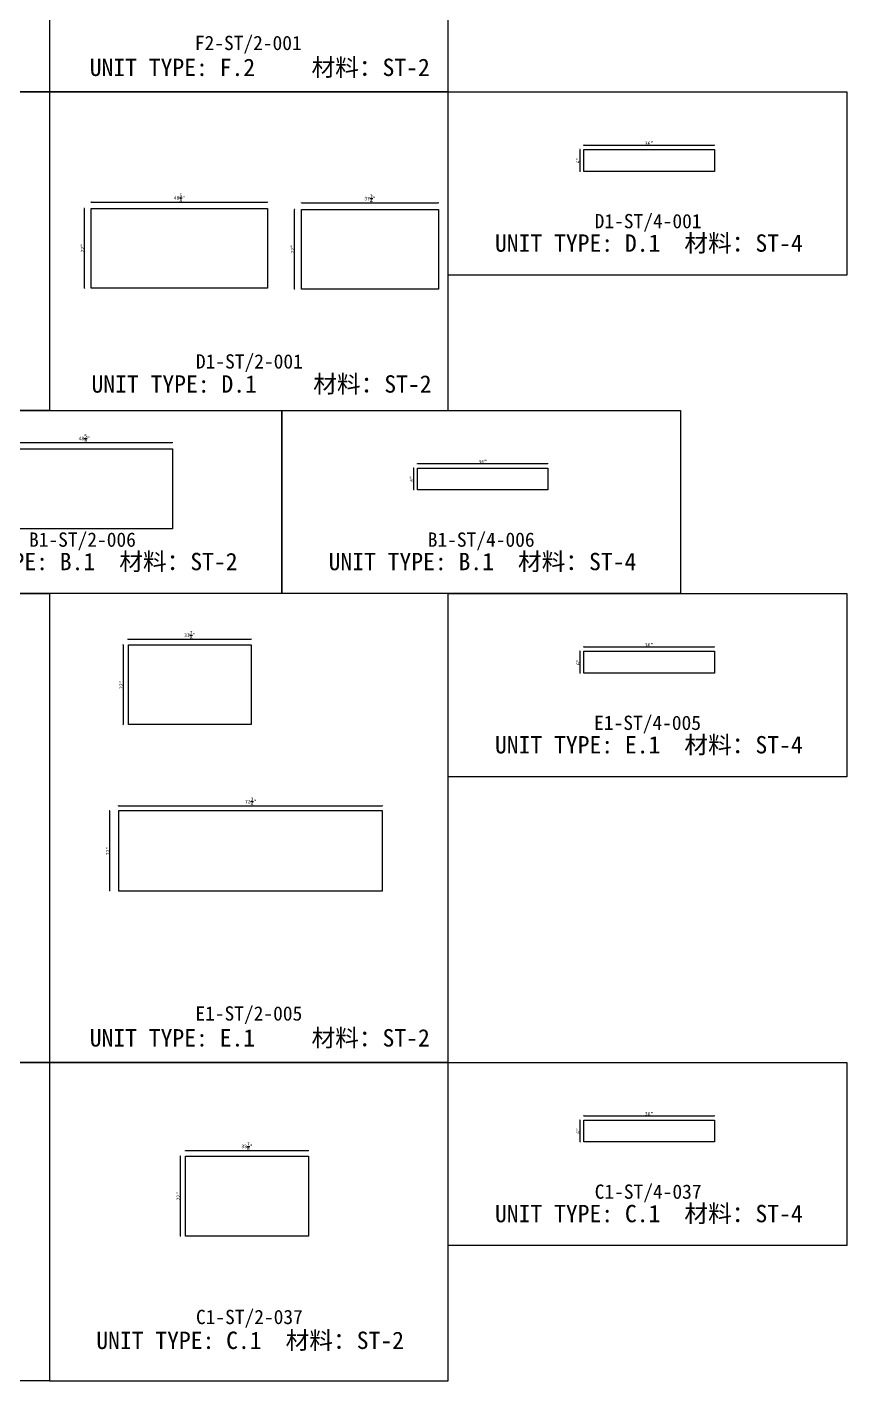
# Model space of a CAD drawing. Header units: millimetres. Extents: x -46966 to 138077, y -48408 to 2116.
# Drawn here: x -43166 to -37426, y -21793 to -12316 of the extents above; entities that cross this region are included whole.
import ezdxf
from ezdxf.enums import TextEntityAlignment as Align

# ---------------------------------------------------------------- set-up
doc = ezdxf.new("R2010")
doc.units = ezdxf.units.MM
doc.layers.add('PART_NUMBER', color=3, linetype='Continuous')
doc.styles.add('样式 1', font='')
doc.styles.get('样式 1').set_extended_font_data('NSimSun')
doc.dimstyles.new('副本 ISO-25', dxfattribs={"dimtxt": 25, "dimasz": 10, "dimexe": 1.5, "dimexo": 0.5, "dimtad": 1, "dimlfac": 0.03937, "dimlunit": 5, "dimtxsty": '样式 1', "dimblk": 'ARCHTICK', "dimcen": 2.5, "dimclrd": 256, "dimclrt": 1, "dimazin": 3, "dimtfac": 1, "dimtmove": 0, "dimatfit": 3, "dimfxlon": 1})

# ---------------------------------------------------------------- blocks, each defined once
blk = doc.blocks.new('_ArchTick')
at = {"color": 0, "linetype": 'ByBlock', "const_width": 0.15}
blk.add_lwpolyline([(-0.5, -0.5), (0.5, 0.5)], dxfattribs=at)
blk = doc.blocks.new('*D66')
at = {"color": 0, "lineweight": -2, "transparency": 16777216}
for p, q in [((-42716.5, -13541.6), (-42716.5, -13539.1)), ((-41481.4, -13541.6), (-41481.4, -13539.1))]:
    blk.add_line(p, q, dxfattribs=at)
at = {"lineweight": -2, "transparency": 16777216}
blk.add_line((-42716.5, -13540.6), (-41481.4, -13540.6), dxfattribs=at)
at = {"layer": 'Defpoints', "color": 0, "transparency": 16777216}
for p in [(-41481.4, -13540.6), (-42716.5, -13585.1), (-41481.4, -13585.1)]:
    blk.add_point(p, dxfattribs=at)
at = {"lineweight": -2, "transparency": 16777216, "xscale": 10, "yscale": 10, "zscale": 10, "rotation": 180}
blk.add_blockref('_ArchTick', (-42716.5, -13540.6), dxfattribs=at)
at = {"lineweight": -2, "transparency": 16777216, "xscale": 10, "yscale": 10, "zscale": 10}
blk.add_blockref('_ArchTick', (-41481.4, -13540.6), dxfattribs=at)
at = {"color": 1, "transparency": 16777216, "insert": (-42099, -13511.5), "char_height": 25, "attachment_point": 5, "style": '样式 1'}
blk.add_mtext('\\A1;48{\\H1x;\\S5/8;}"', dxfattribs=at)
blk = doc.blocks.new('*D67')
at = {"color": 0, "lineweight": -2, "transparency": 16777216}
for p, q in [((-42763.3, -13585.1), (-42765.8, -13585.1)), ((-42763.3, -14143.9), (-42765.8, -14143.9))]:
    blk.add_line(p, q, dxfattribs=at)
at = {"lineweight": -2, "transparency": 16777216}
blk.add_line((-42764.3, -14143.9), (-42764.3, -13585.1), dxfattribs=at)
at = {"layer": 'Defpoints', "color": 0, "transparency": 16777216}
for p in [(-42764.3, -13585.1), (-42716.5, -13585.1), (-42716.5, -14143.9)]:
    blk.add_point(p, dxfattribs=at)
at = {"lineweight": -2, "transparency": 16777216, "xscale": 10, "yscale": 10, "zscale": 10}
for p, rotation in [((-42764.3, -13585.1), 90), ((-42764.3, -14143.9), 270)]:
    blk.add_blockref('_ArchTick', p, dxfattribs=dict(at, rotation=rotation))
at = {"color": 1, "transparency": 16777216, "insert": (-42777.4, -13864.5), "char_height": 25, "attachment_point": 5, "rotation": 90, "style": '样式 1'}
blk.add_mtext('\\A1;22"', dxfattribs=at)
blk = doc.blocks.new('*D68')
at = {"color": 0, "lineweight": -2, "transparency": 16777216}
for p, q in [((-41244.6, -13546.1), (-41244.6, -13543.6)), ((-40285.8, -13546.1), (-40285.8, -13543.6))]:
    blk.add_line(p, q, dxfattribs=at)
at = {"lineweight": -2, "transparency": 16777216}
blk.add_line((-41244.6, -13545.1), (-40285.8, -13545.1), dxfattribs=at)
at = {"layer": 'Defpoints', "color": 0, "transparency": 16777216}
for p in [(-40285.8, -13545.1), (-41244.6, -13592), (-40285.8, -13592)]:
    blk.add_point(p, dxfattribs=at)
at = {"lineweight": -2, "transparency": 16777216, "xscale": 10, "yscale": 10, "zscale": 10, "rotation": 180}
blk.add_blockref('_ArchTick', (-41244.6, -13545.1), dxfattribs=at)
at = {"lineweight": -2, "transparency": 16777216, "xscale": 10, "yscale": 10, "zscale": 10}
blk.add_blockref('_ArchTick', (-40285.8, -13545.1), dxfattribs=at)
at = {"color": 1, "transparency": 16777216, "insert": (-40765.2, -13516), "char_height": 25, "attachment_point": 5, "style": '样式 1'}
blk.add_mtext('\\A1;37{\\H1x;\\S3/4;}"', dxfattribs=at)
blk = doc.blocks.new('*D69')
at = {"color": 0, "lineweight": -2, "transparency": 16777216}
for p, q in [((-41291.8, -13592), (-41294.3, -13592)), ((-41291.8, -14150.8), (-41294.3, -14150.8))]:
    blk.add_line(p, q, dxfattribs=at)
at = {"lineweight": -2, "transparency": 16777216}
blk.add_line((-41292.8, -14150.8), (-41292.8, -13592), dxfattribs=at)
at = {"layer": 'Defpoints', "color": 0, "transparency": 16777216}
for p in [(-41292.8, -13592), (-41244.6, -13592), (-41244.6, -14150.8)]:
    blk.add_point(p, dxfattribs=at)
at = {"lineweight": -2, "transparency": 16777216, "xscale": 10, "yscale": 10, "zscale": 10}
for p, rotation in [((-41292.8, -13592), 90), ((-41292.8, -14150.8), 270)]:
    blk.add_blockref('_ArchTick', p, dxfattribs=dict(at, rotation=rotation))
at = {"color": 1, "transparency": 16777216, "insert": (-41305.9, -13871.4), "char_height": 25, "attachment_point": 5, "rotation": 90, "style": '样式 1'}
blk.add_mtext('\\A1;22"', dxfattribs=at)
blk = doc.blocks.new('*D70')
at = {"color": 0, "lineweight": -2, "transparency": 16777216}
for p, q in [((-39268.1, -13143.6), (-39268.1, -13141.1)), ((-38353.7, -13143.6), (-38353.7, -13141.1))]:
    blk.add_line(p, q, dxfattribs=at)
at = {"lineweight": -2, "transparency": 16777216}
blk.add_line((-39268.1, -13142.6), (-38353.7, -13142.6), dxfattribs=at)
at = {"layer": 'Defpoints', "color": 0, "transparency": 16777216}
for p in [(-39268.1, -13173.4), (-38353.7, -13142.6), (-38353.7, -13173.4)]:
    blk.add_point(p, dxfattribs=at)
at = {"lineweight": -2, "transparency": 16777216, "xscale": 10, "yscale": 10, "zscale": 10, "rotation": 180}
blk.add_blockref('_ArchTick', (-39268.1, -13142.6), dxfattribs=at)
at = {"lineweight": -2, "transparency": 16777216, "xscale": 10, "yscale": 10, "zscale": 10}
blk.add_blockref('_ArchTick', (-38353.7, -13142.6), dxfattribs=at)
at = {"color": 1, "transparency": 16777216, "insert": (-38810.9, -13129.5), "char_height": 25, "attachment_point": 5, "style": '样式 1'}
blk.add_mtext('\\A1;36"', dxfattribs=at)
blk = doc.blocks.new('*D71')
at = {"color": 0, "lineweight": -2, "transparency": 16777216}
for p, q in [((-39292.9, -13173.4), (-39295.4, -13173.4)), ((-39292.9, -13325.8), (-39295.4, -13325.8))]:
    blk.add_line(p, q, dxfattribs=at)
at = {"lineweight": -2, "transparency": 16777216}
blk.add_line((-39293.9, -13325.8), (-39293.9, -13173.4), dxfattribs=at)
at = {"layer": 'Defpoints', "color": 0, "transparency": 16777216}
for p in [(-39293.9, -13173.4), (-39268.1, -13173.4), (-39268.1, -13325.8)]:
    blk.add_point(p, dxfattribs=at)
at = {"lineweight": -2, "transparency": 16777216, "xscale": 10, "yscale": 10, "zscale": 10}
for p, rotation in [((-39293.9, -13173.4), 90), ((-39293.9, -13325.8), 270)]:
    blk.add_blockref('_ArchTick', p, dxfattribs=dict(at, rotation=rotation))
at = {"color": 1, "transparency": 16777216, "insert": (-39307.1, -13249.6), "char_height": 25, "attachment_point": 5, "rotation": 90, "style": '样式 1'}
blk.add_mtext('\\A1;6"', dxfattribs=at)
blk = doc.blocks.new('*D76')
at = {"color": 0, "lineweight": -2, "transparency": 16777216}
for p, q in [((-43383.3, -15225.7), (-43383.3, -15223.2)), ((-42148.2, -15225.7), (-42148.2, -15223.2))]:
    blk.add_line(p, q, dxfattribs=at)
at = {"lineweight": -2, "transparency": 16777216}
blk.add_line((-43383.3, -15224.7), (-42148.2, -15224.7), dxfattribs=at)
at = {"layer": 'Defpoints', "color": 0, "transparency": 16777216}
for p in [(-42148.2, -15224.7), (-43383.3, -15269.2), (-42148.2, -15269.2)]:
    blk.add_point(p, dxfattribs=at)
at = {"lineweight": -2, "transparency": 16777216, "xscale": 10, "yscale": 10, "zscale": 10, "rotation": 180}
blk.add_blockref('_ArchTick', (-43383.3, -15224.7), dxfattribs=at)
at = {"lineweight": -2, "transparency": 16777216, "xscale": 10, "yscale": 10, "zscale": 10}
blk.add_blockref('_ArchTick', (-42148.2, -15224.7), dxfattribs=at)
at = {"color": 1, "transparency": 16777216, "insert": (-42765.7, -15195.6), "char_height": 25, "attachment_point": 5, "style": '样式 1'}
blk.add_mtext('\\A1;48{\\H1x;\\S5/8;}"', dxfattribs=at)
blk = doc.blocks.new('*D78')
at = {"color": 0, "lineweight": -2, "transparency": 16777216}
for p, q in [((-40433.1, -15373.1), (-40433.1, -15370.6)), ((-39518.7, -15373.1), (-39518.7, -15370.6))]:
    blk.add_line(p, q, dxfattribs=at)
at = {"lineweight": -2, "transparency": 16777216}
blk.add_line((-40433.1, -15372.1), (-39518.7, -15372.1), dxfattribs=at)
at = {"layer": 'Defpoints', "color": 0, "transparency": 16777216}
for p in [(-40433.1, -15403), (-39518.7, -15372.1), (-39518.7, -15403)]:
    blk.add_point(p, dxfattribs=at)
at = {"lineweight": -2, "transparency": 16777216, "xscale": 10, "yscale": 10, "zscale": 10, "rotation": 180}
blk.add_blockref('_ArchTick', (-40433.1, -15372.1), dxfattribs=at)
at = {"lineweight": -2, "transparency": 16777216, "xscale": 10, "yscale": 10, "zscale": 10}
blk.add_blockref('_ArchTick', (-39518.7, -15372.1), dxfattribs=at)
at = {"color": 1, "transparency": 16777216, "insert": (-39975.9, -15359), "char_height": 25, "attachment_point": 5, "style": '样式 1'}
blk.add_mtext('\\A1;36"', dxfattribs=at)
blk = doc.blocks.new('*D79')
at = {"color": 0, "lineweight": -2, "transparency": 16777216}
for p, q in [((-40457.9, -15403), (-40460.4, -15403)), ((-40457.9, -15555.4), (-40460.4, -15555.4))]:
    blk.add_line(p, q, dxfattribs=at)
at = {"lineweight": -2, "transparency": 16777216}
blk.add_line((-40458.9, -15555.4), (-40458.9, -15403), dxfattribs=at)
at = {"layer": 'Defpoints', "color": 0, "transparency": 16777216}
for p in [(-40458.9, -15403), (-40433.1, -15403), (-40433.1, -15555.4)]:
    blk.add_point(p, dxfattribs=at)
at = {"lineweight": -2, "transparency": 16777216, "xscale": 10, "yscale": 10, "zscale": 10}
for p, rotation in [((-40458.9, -15403), 90), ((-40458.9, -15555.4), 270)]:
    blk.add_blockref('_ArchTick', p, dxfattribs=dict(at, rotation=rotation))
at = {"color": 1, "transparency": 16777216, "insert": (-40472.1, -15479.2), "char_height": 25, "attachment_point": 5, "rotation": 90, "style": '样式 1'}
blk.add_mtext('\\A1;6"', dxfattribs=at)
blk = doc.blocks.new('*D84')
at = {"color": 0, "lineweight": -2, "transparency": 16777216}
for p, q in [((-42457, -16601.9), (-42457, -16599.4)), ((-41596.5, -16601.9), (-41596.5, -16599.4))]:
    blk.add_line(p, q, dxfattribs=at)
at = {"lineweight": -2, "transparency": 16777216}
blk.add_line((-42457, -16600.9), (-41596.5, -16600.9), dxfattribs=at)
at = {"layer": 'Defpoints', "color": 0, "transparency": 16777216}
for p in [(-42457, -16640.4), (-41596.5, -16600.9), (-41596.5, -16640.4)]:
    blk.add_point(p, dxfattribs=at)
at = {"lineweight": -2, "transparency": 16777216, "xscale": 10, "yscale": 10, "zscale": 10, "rotation": 180}
blk.add_blockref('_ArchTick', (-42457, -16600.9), dxfattribs=at)
at = {"lineweight": -2, "transparency": 16777216, "xscale": 10, "yscale": 10, "zscale": 10}
blk.add_blockref('_ArchTick', (-41596.5, -16600.9), dxfattribs=at)
at = {"color": 1, "transparency": 16777216, "insert": (-42026.8, -16571.8), "char_height": 25, "attachment_point": 5, "style": '样式 1'}
blk.add_mtext('\\A1;33{\\H1x;\\S7/8;}"', dxfattribs=at)
blk = doc.blocks.new('*D85')
at = {"color": 0, "lineweight": -2, "transparency": 16777216}
for p, q in [((-42492.6, -16640.4), (-42495.1, -16640.4)), ((-42492.6, -17199.2), (-42495.1, -17199.2))]:
    blk.add_line(p, q, dxfattribs=at)
at = {"lineweight": -2, "transparency": 16777216}
blk.add_line((-42493.6, -16640.4), (-42493.6, -17199.2), dxfattribs=at)
at = {"layer": 'Defpoints', "color": 0, "transparency": 16777216}
for p in [(-42457, -16640.4), (-42493.6, -17199.2), (-42457, -17199.2)]:
    blk.add_point(p, dxfattribs=at)
at = {"lineweight": -2, "transparency": 16777216, "xscale": 10, "yscale": 10, "zscale": 10}
for p, rotation in [((-42493.6, -16640.4), 90), ((-42493.6, -17199.2), 270)]:
    blk.add_blockref('_ArchTick', p, dxfattribs=dict(at, rotation=rotation))
at = {"color": 1, "transparency": 16777216, "insert": (-42506.7, -16919.8), "char_height": 25, "attachment_point": 5, "rotation": 90, "style": '样式 1'}
blk.add_mtext('\\A1;22"', dxfattribs=at)
blk = doc.blocks.new('*D86')
at = {"color": 0, "lineweight": -2, "transparency": 16777216}
for p, q in [((-42524.9, -17767.8), (-42524.9, -17765.3)), ((-40677, -17767.8), (-40677, -17765.3))]:
    blk.add_line(p, q, dxfattribs=at)
at = {"lineweight": -2, "transparency": 16777216}
blk.add_line((-42524.9, -17766.8), (-40677, -17766.8), dxfattribs=at)
at = {"layer": 'Defpoints', "color": 0, "transparency": 16777216}
for p in [(-42524.9, -17803.2), (-40677, -17766.8), (-40677, -17803.2)]:
    blk.add_point(p, dxfattribs=at)
at = {"lineweight": -2, "transparency": 16777216, "xscale": 10, "yscale": 10, "zscale": 10, "rotation": 180}
blk.add_blockref('_ArchTick', (-42524.9, -17766.8), dxfattribs=at)
at = {"lineweight": -2, "transparency": 16777216, "xscale": 10, "yscale": 10, "zscale": 10}
blk.add_blockref('_ArchTick', (-40677, -17766.8), dxfattribs=at)
at = {"color": 1, "transparency": 16777216, "insert": (-41600.9, -17737.7), "char_height": 25, "attachment_point": 5, "style": '样式 1'}
blk.add_mtext('\\A1;72{\\H1x;\\S3/4;}"', dxfattribs=at)
blk = doc.blocks.new('*D87')
at = {"color": 0, "lineweight": -2, "transparency": 16777216}
for p, q in [((-42586.5, -17803.2), (-42589, -17803.2)), ((-42586.5, -18362), (-42589, -18362))]:
    blk.add_line(p, q, dxfattribs=at)
at = {"lineweight": -2, "transparency": 16777216}
blk.add_line((-42587.5, -18362), (-42587.5, -17803.2), dxfattribs=at)
at = {"layer": 'Defpoints', "color": 0, "transparency": 16777216}
for p in [(-42587.5, -17803.2), (-42524.9, -17803.2), (-42524.9, -18362)]:
    blk.add_point(p, dxfattribs=at)
at = {"lineweight": -2, "transparency": 16777216, "xscale": 10, "yscale": 10, "zscale": 10}
for p, rotation in [((-42587.5, -17803.2), 90), ((-42587.5, -18362), 270)]:
    blk.add_blockref('_ArchTick', p, dxfattribs=dict(at, rotation=rotation))
at = {"color": 1, "transparency": 16777216, "insert": (-42600.7, -18082.6), "char_height": 25, "attachment_point": 5, "rotation": 90, "style": '样式 1'}
blk.add_mtext('\\A1;22"', dxfattribs=at)
blk = doc.blocks.new('*D88')
at = {"color": 0, "lineweight": -2, "transparency": 16777216}
for p, q in [((-39268.1, -16655.5), (-39268.1, -16653)), ((-38353.7, -16655.5), (-38353.7, -16653))]:
    blk.add_line(p, q, dxfattribs=at)
at = {"lineweight": -2, "transparency": 16777216}
blk.add_line((-39268.1, -16654.5), (-38353.7, -16654.5), dxfattribs=at)
at = {"layer": 'Defpoints', "color": 0, "transparency": 16777216}
for p in [(-38353.7, -16654.5), (-39268.1, -16685.4), (-38353.7, -16685.4)]:
    blk.add_point(p, dxfattribs=at)
at = {"lineweight": -2, "transparency": 16777216, "xscale": 10, "yscale": 10, "zscale": 10, "rotation": 180}
blk.add_blockref('_ArchTick', (-39268.1, -16654.5), dxfattribs=at)
at = {"lineweight": -2, "transparency": 16777216, "xscale": 10, "yscale": 10, "zscale": 10}
blk.add_blockref('_ArchTick', (-38353.7, -16654.5), dxfattribs=at)
at = {"color": 1, "transparency": 16777216, "insert": (-38810.9, -16641.4), "char_height": 25, "attachment_point": 5, "style": '样式 1'}
blk.add_mtext('\\A1;36"', dxfattribs=at)
blk = doc.blocks.new('*D89')
at = {"color": 0, "lineweight": -2, "transparency": 16777216}
for p, q in [((-39292.9, -16685.4), (-39295.4, -16685.4)), ((-39292.9, -16837.8), (-39295.4, -16837.8))]:
    blk.add_line(p, q, dxfattribs=at)
at = {"lineweight": -2, "transparency": 16777216}
blk.add_line((-39293.9, -16837.8), (-39293.9, -16685.4), dxfattribs=at)
at = {"layer": 'Defpoints', "color": 0, "transparency": 16777216}
for p in [(-39293.9, -16685.4), (-39268.1, -16685.4), (-39268.1, -16837.8)]:
    blk.add_point(p, dxfattribs=at)
at = {"lineweight": -2, "transparency": 16777216, "xscale": 10, "yscale": 10, "zscale": 10}
for p, rotation in [((-39293.9, -16685.4), 90), ((-39293.9, -16837.8), 270)]:
    blk.add_blockref('_ArchTick', p, dxfattribs=dict(at, rotation=rotation))
at = {"color": 1, "transparency": 16777216, "insert": (-39307.1, -16761.6), "char_height": 25, "attachment_point": 5, "rotation": 90, "style": '样式 1'}
blk.add_mtext('\\A1;6"', dxfattribs=at)
blk = doc.blocks.new('*D100')
at = {"color": 0, "lineweight": -2, "transparency": 16777216}
for p, q in [((-42056.9, -20181.7), (-42056.9, -20179.2)), ((-41196.5, -20181.7), (-41196.5, -20179.2))]:
    blk.add_line(p, q, dxfattribs=at)
at = {"lineweight": -2, "transparency": 16777216}
blk.add_line((-42056.9, -20180.7), (-41196.5, -20180.7), dxfattribs=at)
at = {"layer": 'Defpoints', "color": 0, "transparency": 16777216}
for p in [(-41196.5, -20180.7), (-42056.9, -20220.2), (-41196.5, -20220.2)]:
    blk.add_point(p, dxfattribs=at)
at = {"lineweight": -2, "transparency": 16777216, "xscale": 10, "yscale": 10, "zscale": 10, "rotation": 180}
blk.add_blockref('_ArchTick', (-42056.9, -20180.7), dxfattribs=at)
at = {"lineweight": -2, "transparency": 16777216, "xscale": 10, "yscale": 10, "zscale": 10}
blk.add_blockref('_ArchTick', (-41196.5, -20180.7), dxfattribs=at)
at = {"color": 1, "transparency": 16777216, "insert": (-41626.7, -20151.6), "char_height": 25, "attachment_point": 5, "style": '样式 1'}
blk.add_mtext('\\A1;33{\\H1x;\\S7/8;}"', dxfattribs=at)
blk = doc.blocks.new('*D101')
at = {"color": 0, "lineweight": -2, "transparency": 16777216}
for p, q in [((-42092.5, -20220.2), (-42095, -20220.2)), ((-42092.5, -20779), (-42095, -20779))]:
    blk.add_line(p, q, dxfattribs=at)
at = {"lineweight": -2, "transparency": 16777216}
blk.add_line((-42093.5, -20220.2), (-42093.5, -20779), dxfattribs=at)
at = {"layer": 'Defpoints', "color": 0, "transparency": 16777216}
for p in [(-42056.9, -20220.2), (-42093.5, -20779), (-42056.9, -20779)]:
    blk.add_point(p, dxfattribs=at)
at = {"lineweight": -2, "transparency": 16777216, "xscale": 10, "yscale": 10, "zscale": 10}
for p, rotation in [((-42093.5, -20220.2), 90), ((-42093.5, -20779), 270)]:
    blk.add_blockref('_ArchTick', p, dxfattribs=dict(at, rotation=rotation))
at = {"color": 1, "transparency": 16777216, "insert": (-42106.7, -20499.6), "char_height": 25, "attachment_point": 5, "rotation": 90, "style": '样式 1'}
blk.add_mtext('\\A1;22"', dxfattribs=at)
blk = doc.blocks.new('*D102')
at = {"color": 0, "lineweight": -2, "transparency": 16777216}
for p, q in [((-39268.1, -19937.6), (-39268.1, -19935.1)), ((-38353.7, -19937.6), (-38353.7, -19935.1))]:
    blk.add_line(p, q, dxfattribs=at)
at = {"lineweight": -2, "transparency": 16777216}
blk.add_line((-39268.1, -19936.6), (-38353.7, -19936.6), dxfattribs=at)
at = {"layer": 'Defpoints', "color": 0, "transparency": 16777216}
for p in [(-39268.1, -19967.4), (-38353.7, -19936.6), (-38353.7, -19967.4)]:
    blk.add_point(p, dxfattribs=at)
at = {"lineweight": -2, "transparency": 16777216, "xscale": 10, "yscale": 10, "zscale": 10, "rotation": 180}
blk.add_blockref('_ArchTick', (-39268.1, -19936.6), dxfattribs=at)
at = {"lineweight": -2, "transparency": 16777216, "xscale": 10, "yscale": 10, "zscale": 10}
blk.add_blockref('_ArchTick', (-38353.7, -19936.6), dxfattribs=at)
at = {"color": 1, "transparency": 16777216, "insert": (-38810.9, -19923.5), "char_height": 25, "attachment_point": 5, "style": '样式 1'}
blk.add_mtext('\\A1;36"', dxfattribs=at)
blk = doc.blocks.new('*D103')
at = {"color": 0, "lineweight": -2, "transparency": 16777216}
for p, q in [((-39292.9, -19967.4), (-39295.4, -19967.4)), ((-39292.9, -20119.8), (-39295.4, -20119.8))]:
    blk.add_line(p, q, dxfattribs=at)
at = {"lineweight": -2, "transparency": 16777216}
blk.add_line((-39293.9, -20119.8), (-39293.9, -19967.4), dxfattribs=at)
at = {"layer": 'Defpoints', "color": 0, "transparency": 16777216}
for p in [(-39293.9, -19967.4), (-39268.1, -19967.4), (-39268.1, -20119.8)]:
    blk.add_point(p, dxfattribs=at)
at = {"lineweight": -2, "transparency": 16777216, "xscale": 10, "yscale": 10, "zscale": 10}
for p, rotation in [((-39293.9, -19967.4), 90), ((-39293.9, -20119.8), 270)]:
    blk.add_blockref('_ArchTick', p, dxfattribs=dict(at, rotation=rotation))
at = {"color": 1, "transparency": 16777216, "insert": (-39307.1, -20043.6), "char_height": 25, "attachment_point": 5, "rotation": 90, "style": '样式 1'}
blk.add_mtext('\\A1;6"', dxfattribs=at)

msp = doc.modelspace()

# ---------------------------------------------------------------- linework, layer by layer
at = {"color": 1}
for points in [[(-46966.168, -9487.623), (-43009.286, -9487.623), (-43009.286, -12769.679), (-46966.168, -12769.679)], [(-43009.286, -12769.679), (-40217.412, -12769.679), (-40217.412, -9487.623), (-43009.286, -9487.623)], [(-46966.168, -12769.679), (-43009.286, -12769.679), (-43009.286, -14999.246), (-46966.168, -14999.246)], [(-43009.286, -14999.246), (-40217.412, -14999.246), (-40217.412, -12769.679), (-43009.286, -12769.679)], [(-40217.412, -12769.679), (-37425.537, -12769.679), (-37425.537, -14052.077), (-40217.412, -14052.077)], [(-44174.293, -14999.246), (-41382.419, -14999.246), (-41382.419, -16281.644), (-44174.293, -16281.644)], [(-41382.419, -14999.246), (-38590.544, -14999.246), (-38590.544, -16281.644), (-41382.419, -16281.644)], [(-46966.168, -16281.644), (-43009.286, -16281.644), (-43009.286, -19563.7), (-46966.168, -19563.7)], [(-43009.286, -19563.7), (-40217.412, -19563.7), (-40217.412, -16281.644), (-43009.286, -16281.644)], [(-40217.412, -16281.644), (-37425.537, -16281.644), (-37425.537, -17564.041), (-40217.412, -17564.041)], [(-46966.168, -19563.7), (-43009.286, -19563.7), (-43009.286, -21793.267), (-46966.168, -21793.267)], [(-43009.286, -21793.267), (-40217.412, -21793.267), (-40217.412, -19563.7), (-43009.286, -19563.7)], [(-40217.412, -19563.7), (-37425.537, -19563.7), (-37425.537, -20846.098), (-40217.412, -20846.098)]]:
    msp.add_lwpolyline(points, close=True, dxfattribs=at)
for points in [[(-39268.092, -13173.415), (-38353.692, -13173.415), (-38353.692, -13325.815), (-39268.092, -13325.815)], [(-42716.496, -13585.105), (-41481.421, -13585.105), (-41481.421, -14143.905), (-42716.496, -14143.905)], [(-41244.649, -13591.964), (-40285.799, -13591.964), (-40285.799, -14150.764), (-41244.649, -14150.764)], [(-43383.253, -15269.225), (-42148.178, -15269.225), (-42148.178, -15828.025), (-43383.253, -15828.025)], [(-40433.1, -15402.983), (-39518.7, -15402.983), (-39518.7, -15555.383), (-40433.1, -15555.383)], [(-42456.968, -16640.351), (-41596.543, -16640.351), (-41596.543, -17199.151), (-42456.968, -17199.151)], [(-39268.092, -16685.38), (-38353.692, -16685.38), (-38353.692, -16837.78), (-39268.092, -16837.78)], [(-40677.015, -17803.247), (-42524.865, -17803.247), (-42524.865, -18362.047), (-40677.015, -18362.047)], [(-39268.092, -19967.437), (-38353.692, -19967.437), (-38353.692, -20119.837), (-39268.092, -20119.837)], [(-42056.887, -20220.168), (-41196.462, -20220.168), (-41196.462, -20778.968), (-42056.887, -20778.968)]]:
    msp.add_lwpolyline(points, close=True)

# ---------------------------------------------------------------- texts
at = {"style": '样式 1'}
for s, p in [('UNIT TYPE: F.2', (-42727.3, -12658.322)), ('材料：ST-2', (-41174.575, -12658.322)), ('UNIT TYPE: D.1', (-39889.784, -13888.572)), ('材料：ST-4', (-38563.503, -13888.572)), ('UNIT TYPE: D.1', (-42714.959, -14874.973)), ('材料：ST-2', (-41162.234, -14874.973)), ('UNIT TYPE: B.1', (-43846.665, -16118.14)), ('材料：ST-2', (-42520.384, -16118.14)), ('UNIT TYPE: B.1', (-41054.791, -16118.14)), ('材料：ST-4', (-39728.51, -16118.14)), ('UNIT TYPE: E.1', (-39889.784, -17400.537)), ('材料：ST-4', (-38563.503, -17400.537)), ('UNIT TYPE: E.1', (-42727.3, -19452.343)), ('材料：ST-2', (-41174.575, -19452.343)), ('UNIT TYPE: C.1', (-39889.784, -20682.594)), ('材料：ST-4', (-38563.503, -20682.594)), ('UNIT TYPE: C.1', (-42681.658, -21569.772)), ('材料：ST-2', (-41355.377, -21569.772))]:
    msp.add_text(s, height=121.5865, dxfattribs=at).set_placement(p)
at = {"layer": 'PART_NUMBER', "color": 3, "style": '样式 1'}
for s, p in [('F2-ST/2-001', (-41617.199, -12426.848)), ('D1-ST/4-001', (-38817.548, -13674.246)), ('D1-ST/2-001', (-41609.422, -14656.415)), ('B1-ST/2-006', (-42778.284, -15903.813)), ('B1-ST/4-006', (-39986.409, -15903.813)), ('E1-ST/4-005', (-38821.402, -17186.211)), ('E1-ST/2-005', (-41613.276, -19220.869)), ('C1-ST/4-037', (-38817.548, -20468.267)), ('C1-ST/2-037', (-41609.422, -21345.436))]:
    msp.add_text(s, height=100, dxfattribs=at).set_placement(p, align=Align.MIDDLE_CENTER)

# ---------------------------------------------------------------- dimensions: what is measured, and where the dimension line sits
for base, p1, p2, picture, middle in [((-39293.927, -13173.415), (-39268.092, -13325.815), (-39268.092, -13173.415), '*D71', (-39307.052, -13249.615)), ((-42764.259, -13585.105), (-42716.496, -14143.905), (-42716.496, -13585.105), '*D67', (-42777.384, -13864.505)), ((-41292.757, -13591.964), (-41244.649, -14150.764), (-41244.649, -13591.964), '*D69', (-41305.882, -13871.364)), ((-40458.935, -15402.983), (-40433.1, -15555.383), (-40433.1, -15402.983), '*D79', (-40472.06, -15479.183)), ((-42493.614, -17199.151), (-42456.968, -16640.351), (-42456.968, -17199.151), '*D85', (-42506.739, -16919.751)), ((-39293.927, -16685.38), (-39268.092, -16837.78), (-39268.092, -16685.38), '*D89', (-39307.052, -16761.58)), ((-42587.536, -17803.247), (-42524.865, -18362.047), (-42524.865, -17803.247), '*D87', (-42600.661, -18082.647)), ((-39293.927, -19967.437), (-39268.092, -20119.837), (-39268.092, -19967.437), '*D103', (-39307.052, -20043.637)), ((-42093.533, -20778.968), (-42056.887, -20220.168), (-42056.887, -20778.968), '*D101', (-42106.658, -20499.568))]:
    dim = msp.add_linear_dim(base=base, p1=p1, p2=p2, angle=90, dimstyle='副本 ISO-25')
    dim.commit()
    dim.dimension.update_dxf_attribs({"geometry": picture, "text_midpoint": middle})
for base, p1, p2, picture, middle in [((-38353.692, -13142.58), (-39268.092, -13173.415), (-38353.692, -13173.415), '*D70', (-38810.892, -13129.455)), ((-41481.421, -13540.577), (-42716.496, -13585.105), (-41481.421, -13585.105), '*D66', (-42098.958, -13511.483)), ((-40285.799, -13545.107), (-41244.649, -13591.964), (-40285.799, -13591.964), '*D68', (-40765.224, -13516.014)), ((-42148.178, -15224.696), (-43383.253, -15269.225), (-42148.178, -15269.225), '*D76', (-42765.716, -15195.603)), ((-39518.7, -15372.147), (-40433.1, -15402.983), (-39518.7, -15402.983), '*D78', (-39975.9, -15359.022)), ((-41596.543, -16600.924), (-42456.968, -16640.351), (-41596.543, -16640.351), '*D84', (-42026.756, -16571.831)), ((-38353.692, -16654.545), (-39268.092, -16685.38), (-38353.692, -16685.38), '*D88', (-38810.892, -16641.42)), ((-40677.015, -17766.787), (-42524.865, -17803.247), (-40677.015, -17803.247), '*D86', (-41600.94, -17737.694)), ((-38353.692, -19936.601), (-39268.092, -19967.437), (-38353.692, -19967.437), '*D102', (-38810.892, -19923.476)), ((-41196.462, -20180.742), (-42056.887, -20220.168), (-41196.462, -20220.168), '*D100', (-41626.675, -20151.648))]:
    dim = msp.add_linear_dim(base=base, p1=p1, p2=p2, dimstyle='副本 ISO-25')
    dim.commit()
    dim.dimension.update_dxf_attribs({"geometry": picture, "text_midpoint": middle})

doc.saveas('drawing.dxf')
